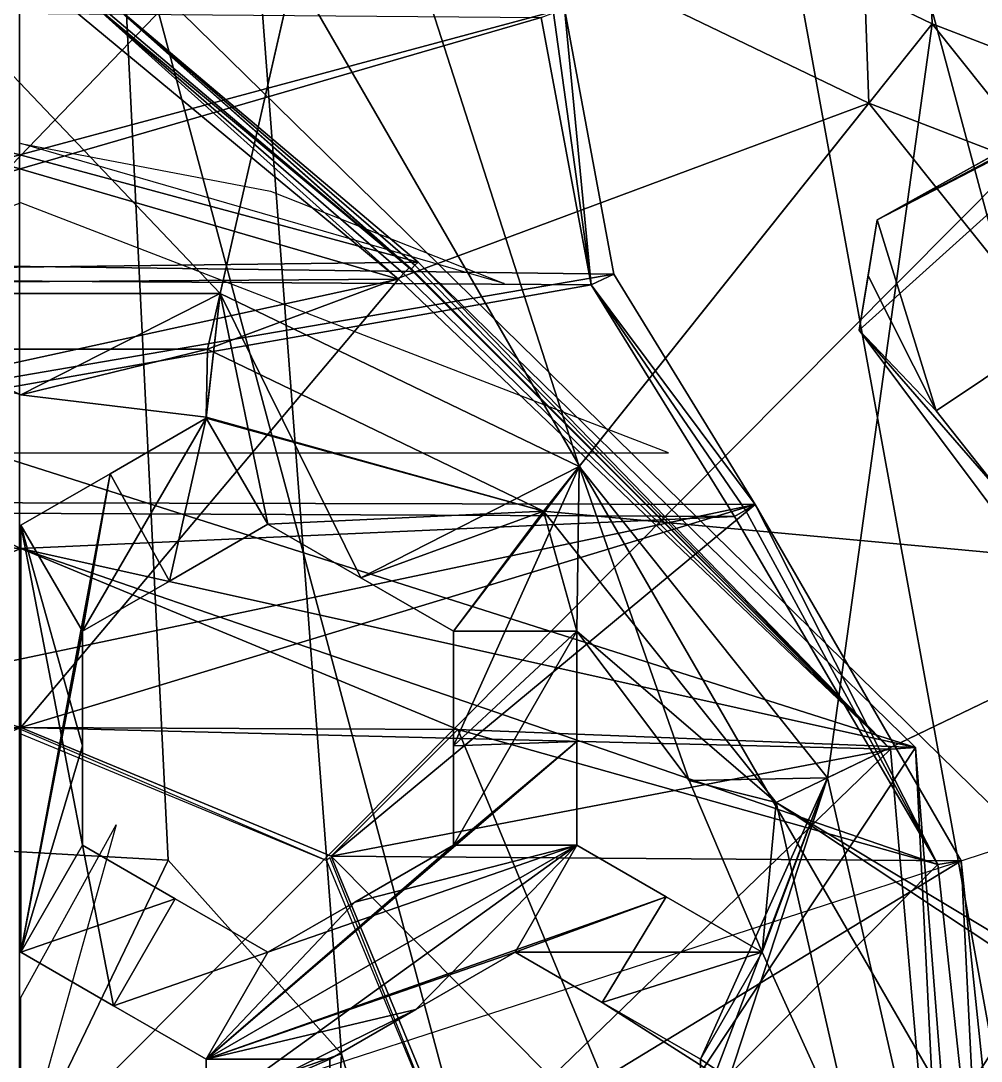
# Model space of a CAD drawing. Header units: millimetres. Extents: x -228 to 228, y -204 to 237.
# Drawn here: x 0 to 3.885, y 0.425 to 4.636 of the extents above; entities that cross this region are included whole.
import ezdxf

# ---------------------------------------------------------------- set-up
doc = ezdxf.new("R2010")
doc.units = ezdxf.units.MM
doc.header["$LTSCALE"] = 127.314815
for name, color, linetype in [('2216', 7, 'CONTINUOUS'), ('2391', 7, 'CONTINUOUS'), ('2532', 7, 'CONTINUOUS'), ('2755', 7, 'CONTINUOUS'), ('3373', 7, 'CONTINUOUS'), ('4422', 7, 'CONTINUOUS'), ('4482', 7, 'CONTINUOUS'), ('4483', 7, 'CONTINUOUS'), ('4587', 7, 'CONTINUOUS'), ('4588', 7, 'CONTINUOUS'), ('4590', 7, 'CONTINUOUS'), ('4591', 7, 'CONTINUOUS'), ('4598', 7, 'CONTINUOUS'), ('4599', 7, 'CONTINUOUS'), ('5007', 7, 'CONTINUOUS'), ('5079', 7, 'CONTINUOUS'), ('5087', 7, 'CONTINUOUS'), ('5088', 7, 'CONTINUOUS'), ('5089', 7, 'CONTINUOUS'), ('5090', 7, 'CONTINUOUS'), ('5118', 7, 'CONTINUOUS'), ('5119', 7, 'CONTINUOUS'), ('5148', 7, 'CONTINUOUS'), ('5158', 7, 'CONTINUOUS'), ('5159', 7, 'CONTINUOUS'), ('5261', 7, 'CONTINUOUS'), ('6136', 7, 'CONTINUOUS'), ('6138', 7, 'CONTINUOUS'), ('6359', 7, 'CONTINUOUS'), ('6361', 7, 'CONTINUOUS'), ('6366', 7, 'CONTINUOUS'), ('6367', 7, 'CONTINUOUS'), ('6368', 7, 'CONTINUOUS'), ('6371', 7, 'CONTINUOUS'), ('6373', 7, 'CONTINUOUS'), ('6375', 7, 'CONTINUOUS'), ('6377', 7, 'CONTINUOUS'), ('6380', 7, 'CONTINUOUS'), ('6381', 7, 'CONTINUOUS'), ('6405', 7, 'CONTINUOUS'), ('6408', 7, 'CONTINUOUS'), ('6409', 7, 'CONTINUOUS'), ('6417', 7, 'CONTINUOUS'), ('6418', 7, 'CONTINUOUS'), ('6419', 7, 'CONTINUOUS'), ('6420', 7, 'CONTINUOUS'), ('6423', 7, 'CONTINUOUS'), ('6424', 7, 'CONTINUOUS'), ('6425', 7, 'CONTINUOUS'), ('6426', 7, 'CONTINUOUS'), ('6427', 7, 'CONTINUOUS'), ('6428', 7, 'CONTINUOUS'), ('6429', 7, 'CONTINUOUS'), ('6430', 7, 'CONTINUOUS'), ('6431', 7, 'CONTINUOUS'), ('6441', 7, 'CONTINUOUS')]:
    doc.layers.add(name, color=color, linetype=linetype)

msp = doc.modelspace()

# ---------------------------------------------------------------- linework, layer by layer
at = {"layer": '2216', "color": 5, "linetype": 'Continuous'}
msp.add_3dface([(44.9748, 14.6132, 1088.2557), (0, 0, 1089.0014), (47.2893, 0, 1088.2557), (44.9748, 14.6132, 1088.2557)], dxfattribs=at)
at = {"layer": '2391', "color": 6, "linetype": 'Continuous'}
msp.add_3dface([(0, 0.6829, 1055.964), (0.3863, 1.3818, 1056.4762), (0, 0, 1055.49), (0, 0.6829, 1055.964)], dxfattribs=at)
at = {"layer": '2532', "color": 6, "linetype": 'Continuous'}
msp.add_3dface([(0, 3.8988, 1064.99), (-2.6206, 2.8867, 1064.99), (2.6206, 2.8867, 1064.99), (0, 3.8988, 1064.99)], dxfattribs=at)
at = {"layer": '2755', "color": 6, "linetype": 'Continuous'}
for points in [[(0, 1.75, 1062.99), (1.2374, 1.2374, 1062.99), (0, 1.7675, 1064.99), (0, 1.75, 1062.99)], [(1.2374, 1.2374, 1062.99), (1.7499, 0, 1062.99), (1.2498, 1.2498, 1064.99), (1.2374, 1.2374, 1062.99)]]:
    msp.add_3dface(points, dxfattribs=at)
at = {"layer": '3373', "color": 6, "linetype": 'Continuous'}
msp.add_3dface([(1.0098, 3.9459, 1058.2003), (1.9553, 3.573, 1058.2003), (0, 4.1388, 1055.69), (1.0098, 3.9459, 1058.2003)], dxfattribs=at)
at = {"layer": '4422', "color": 6, "linetype": 'Continuous'}
for points in [[(1.5276, 3.5908, 1076.19), (0.2088, 4.6829, 1076.19), (-2.1023, 4.6483, 1076.19), (1.5276, 3.5908, 1076.19)], [(-2.3046, 3.5652, 1076.19), (1.5276, 3.5908, 1076.19), (-2.1023, 4.6483, 1076.19), (-2.3046, 3.5652, 1076.19)], [(0, 1.775, 1076.19), (1.5276, 3.5908, 1076.19), (-2.8845, 2.6281, 1076.19), (0, 1.775, 1076.19)], [(-2.8845, 2.6281, 1076.19), (1.5276, 3.5908, 1076.19), (-2.3046, 3.5652, 1076.19), (-2.8845, 2.6281, 1076.19)], [(1.5276, 3.5908, 1076.19), (0, 1.775, 1076.19), (3.5185, 1.6874, 1076.19), (1.5276, 3.5908, 1076.19)], [(-1.2552, 1.255, 1076.19), (0, 1.775, 1076.19), (-2.8845, 2.6281, 1076.19), (-1.2552, 1.255, 1076.19)], [(0, 1.775, 1076.19), (1.2552, 1.255, 1076.19), (3.5185, 1.6874, 1076.19), (0, 1.775, 1076.19)], [(1.2552, 1.255, 1076.19), (1.775, 0, 1076.19), (3.5185, 1.6874, 1076.19), (1.2552, 1.255, 1076.19)], [(3.5185, 1.6874, 1076.19), (1.775, 0, 1076.19), (3.7565, -1.0562, 1076.19), (3.5185, 1.6874, 1076.19)]]:
    msp.add_3dface(points, dxfattribs=at)
at = {"layer": '4482', "color": 6, "linetype": 'Continuous'}
for points in [[(3.5185, 1.6874, 1076.19), (1.5714, 3.6366, 1072.79), (1.5485, 3.6128, 1074.5637), (3.5185, 1.6874, 1076.19)], [(1.5714, 3.6366, 1072.79), (3.5185, 1.6874, 1076.19), (1.5762, 3.6345, 1072.79), (1.5714, 3.6366, 1072.79)], [(1.5762, 3.6345, 1072.79), (3.5185, 1.6874, 1076.19), (1.581, 3.6324, 1072.79), (1.5762, 3.6345, 1072.79)], [(1.581, 3.6324, 1072.79), (3.5185, 1.6874, 1076.19), (1.5945, 3.6464, 1071.7469), (1.581, 3.6324, 1072.79)], [(3.5185, 1.6874, 1076.19), (1.607, 3.6592, 1070.79), (1.5945, 3.6464, 1071.7469), (3.5185, 1.6874, 1076.19)], [(3.5185, 1.6874, 1076.19), (3.6193, 1.6947, 1070.79), (1.607, 3.6592, 1070.79), (3.5185, 1.6874, 1076.19)], [(1.5276, 3.5908, 1076.19), (3.5185, 1.6874, 1076.19), (1.5485, 3.6128, 1074.5637), (1.5276, 3.5908, 1076.19)], [(3.5185, 1.6874, 1076.19), (3.7565, -1.0562, 1076.19), (3.6193, 1.6947, 1070.79), (3.5185, 1.6874, 1076.19)], [(3.7565, -1.0562, 1076.19), (3.8399, -1.1079, 1070.79), (3.6193, 1.6947, 1070.79), (3.7565, -1.0562, 1076.19)]]:
    msp.add_3dface(points, dxfattribs=at)
at = {"layer": '4483', "color": 6, "linetype": 'Continuous'}
msp.add_3dface([(0.2642, 4.7281, 1072.79), (1.5714, 3.6366, 1072.79), (0.2664, 4.7431, 1072.79), (0.2642, 4.7281, 1072.79)], dxfattribs=at)
at = {"layer": '4587', "color": 6, "linetype": 'Continuous'}
for points in [[(1.607, 3.6592, 1070.79), (-2.1965, 4.6846, 1070.79), (0.3014, 4.7658, 1070.79), (1.607, 3.6592, 1070.79)], [(-2.396, 3.609, 1070.79), (-2.1965, 4.6846, 1070.79), (1.607, 3.6592, 1070.79), (-2.396, 3.609, 1070.79)], [(3.6193, 1.6947, 1070.79), (-2.396, 3.609, 1070.79), (1.607, 3.6592, 1070.79), (3.6193, 1.6947, 1070.79)], [(-2.396, 3.609, 1070.79), (0, 2.5, 1070.79), (-2.9683, 2.6761, 1070.79), (-2.396, 3.609, 1070.79)], [(0, 2.5, 1070.79), (-2.396, 3.609, 1070.79), (3.6193, 1.6947, 1070.79), (0, 2.5, 1070.79)], [(0, 2.5, 1070.79), (-1.7677, 1.7677, 1070.79), (-2.9683, 2.6761, 1070.79), (0, 2.5, 1070.79)], [(1.7677, 1.7677, 1070.79), (0, 2.5, 1070.79), (3.6193, 1.6947, 1070.79), (1.7677, 1.7677, 1070.79)], [(2.5, 0, 1070.79), (1.7677, 1.7677, 1070.79), (3.6193, 1.6947, 1070.79), (2.5, 0, 1070.79)], [(3.8399, -1.1079, 1070.79), (2.5, 0, 1070.79), (3.6193, 1.6947, 1070.79), (3.8399, -1.1079, 1070.79)]]:
    msp.add_3dface(points, dxfattribs=at)
at = {"layer": '4588', "color": 6, "linetype": 'Continuous'}
for points in [[(0, 1.775, 1076.19), (-1.2552, 1.255, 1076.19), (0, 1.775, 1070.59), (0, 1.775, 1076.19)], [(0, 1.775, 1070.59), (-1.2552, 1.255, 1076.19), (-1.2551, 1.2551, 1070.59), (0, 1.775, 1070.59)], [(1.2552, 1.255, 1076.19), (0, 1.775, 1076.19), (1.2551, 1.2551, 1070.59), (1.2552, 1.255, 1076.19)], [(1.2551, 1.2551, 1070.59), (0, 1.775, 1076.19), (0, 1.775, 1070.59), (1.2551, 1.2551, 1070.59)], [(1.775, 0, 1070.59), (1.2552, 1.255, 1076.19), (1.2551, 1.2551, 1070.59), (1.775, 0, 1070.59)], [(1.775, 0, 1076.19), (1.2552, 1.255, 1076.19), (1.775, 0, 1070.59), (1.775, 0, 1076.19)]]:
    msp.add_3dface(points, dxfattribs=at)
at = {"layer": '4590', "color": 6, "linetype": 'Continuous'}
for points in [[(0, 2.4999, 1070.59), (0, 1.775, 1070.59), (-1.7679, 1.7676, 1070.59), (0, 2.4999, 1070.59)], [(1.7679, 1.7676, 1070.59), (0, 1.775, 1070.59), (0, 2.4999, 1070.59), (1.7679, 1.7676, 1070.59)], [(0, 1.775, 1070.59), (-1.2551, 1.2551, 1070.59), (-1.7679, 1.7676, 1070.59), (0, 1.775, 1070.59)], [(1.2551, 1.2551, 1070.59), (0, 1.775, 1070.59), (1.7679, 1.7676, 1070.59), (1.2551, 1.2551, 1070.59)], [(2.5, 0, 1070.59), (1.2551, 1.2551, 1070.59), (1.7679, 1.7676, 1070.59), (2.5, 0, 1070.59)], [(1.775, 0, 1070.59), (1.2551, 1.2551, 1070.59), (2.5, 0, 1070.59), (1.775, 0, 1070.59)]]:
    msp.add_3dface(points, dxfattribs=at)
at = {"layer": '4591', "color": 6, "linetype": 'Continuous'}
for points in [[(-1.7677, 1.7677, 1070.79), (0, 2.5, 1070.79), (-1.7679, 1.7676, 1070.59), (-1.7677, 1.7677, 1070.79)], [(0, 2.5, 1070.79), (0, 2.4999, 1070.59), (-1.7679, 1.7676, 1070.59), (0, 2.5, 1070.79)], [(0, 2.5, 1070.79), (1.7677, 1.7677, 1070.79), (0, 2.4999, 1070.59), (0, 2.5, 1070.79)], [(1.7677, 1.7677, 1070.79), (1.7679, 1.7676, 1070.59), (0, 2.4999, 1070.59), (1.7677, 1.7677, 1070.79)], [(1.7677, 1.7677, 1070.79), (2.5, 0, 1070.79), (1.7679, 1.7676, 1070.59), (1.7677, 1.7677, 1070.79)], [(2.5, 0, 1070.79), (2.5, 0, 1070.59), (1.7679, 1.7676, 1070.59), (2.5, 0, 1070.79)]]:
    msp.add_3dface(points, dxfattribs=at)
at = {"layer": '4598', "color": 6, "linetype": 'Continuous'}
for points in [[(0.2642, 4.7281, 1072.79), (0.2088, 4.6829, 1076.19), (1.5276, 3.5908, 1076.19), (0.2642, 4.7281, 1072.79)], [(1.5714, 3.6366, 1072.79), (0.2642, 4.7281, 1072.79), (1.5485, 3.6128, 1074.5637), (1.5714, 3.6366, 1072.79)], [(0.2642, 4.7281, 1072.79), (1.5276, 3.5908, 1076.19), (1.5485, 3.6128, 1074.5637), (0.2642, 4.7281, 1072.79)]]:
    msp.add_3dface(points, dxfattribs=at)
at = {"layer": '4599', "color": 6, "linetype": 'Continuous'}
for points in [[(0.2664, 4.7431, 1072.79), (1.5714, 3.6366, 1072.79), (0.3014, 4.7658, 1070.79), (0.2664, 4.7431, 1072.79)], [(0.3014, 4.7658, 1070.79), (1.5714, 3.6366, 1072.79), (1.5762, 3.6345, 1072.79), (0.3014, 4.7658, 1070.79)], [(1.607, 3.6592, 1070.79), (0.3014, 4.7658, 1070.79), (1.5945, 3.6464, 1071.7469), (1.607, 3.6592, 1070.79)], [(0.3014, 4.7658, 1070.79), (1.5762, 3.6345, 1072.79), (1.581, 3.6324, 1072.79), (0.3014, 4.7658, 1070.79)], [(0.3014, 4.7658, 1070.79), (1.581, 3.6324, 1072.79), (1.5945, 3.6464, 1071.7469), (0.3014, 4.7658, 1070.79)]]:
    msp.add_3dface(points, dxfattribs=at)
at = {"layer": '5007', "color": 6, "linetype": 'Continuous'}
for points in [[(3.3916, 3.3836, 1057.4932), (4.2021, 2.3009, 1057.4932), (4.5704, 4.4459, 1058.4747), (3.3916, 3.3836, 1057.4932)], [(3.4651, 3.8309, 1057.7286), (3.3916, 3.3836, 1057.4932), (4.5704, 4.4459, 1058.4747), (3.4651, 3.8309, 1057.7286)], [(3.4281, 3.6031, 1057.6081), (3.3916, 3.3836, 1057.4932), (3.4651, 3.8309, 1057.7286), (3.4281, 3.6031, 1057.6081)]]:
    msp.add_3dface(points, dxfattribs=at)
at = {"layer": '5079', "color": 6, "linetype": 'Continuous'}
for points in [[(3.7036, 3.0572, 1056.8308), (3.4651, 3.8309, 1057.7286), (9.6272, 7.0238, 1050.0345), (3.7036, 3.0572, 1056.8308)], [(3.9777, 2.7107, 1056.1964), (3.7036, 3.0572, 1056.8308), (9.6272, 7.0238, 1050.0345), (3.9777, 2.7107, 1056.1964)], [(3.4281, 3.6031, 1057.6081), (3.4651, 3.8309, 1057.7286), (3.7036, 3.0572, 1056.8308), (3.4281, 3.6031, 1057.6081)], [(3.3916, 3.3836, 1057.4932), (3.4281, 3.6031, 1057.6081), (3.7036, 3.0572, 1056.8308), (3.3916, 3.3836, 1057.4932)]]:
    msp.add_3dface(points, dxfattribs=at)
at = {"layer": '5087', "color": 6, "linetype": 'Continuous'}
for points in [[(-0.2234, 4.6688, 1065.21), (2.1057, 4.6496, 1065.21), (-1.5302, 3.5935, 1065.21), (-0.2234, 4.6688, 1065.21)], [(-1.5302, 3.5935, 1065.21), (2.1057, 4.6496, 1065.21), (2.308, 3.5667, 1065.21), (-1.5302, 3.5935, 1065.21)], [(-2.8645, 2.655, 1065.21), (-1.5302, 3.5935, 1065.21), (2.308, 3.5667, 1065.21), (-2.8645, 2.655, 1065.21)], [(2.8876, 2.6299, 1065.21), (-2.8645, 2.655, 1065.21), (2.308, 3.5667, 1065.21), (2.8876, 2.6299, 1065.21)], [(0, 2.5, 1065.21), (-1.7677, 1.7677, 1065.21), (-2.8645, 2.655, 1065.21), (0, 2.5, 1065.21)], [(0, 2.5, 1065.21), (-2.8645, 2.655, 1065.21), (2.8876, 2.6299, 1065.21), (0, 2.5, 1065.21)], [(3.7098, 1.2214, 1065.21), (0, 2.5, 1065.21), (2.8876, 2.6299, 1065.21), (3.7098, 1.2214, 1065.21)], [(1.7677, 1.7677, 1065.21), (0, 2.5, 1065.21), (3.7098, 1.2214, 1065.21), (1.7677, 1.7677, 1065.21)], [(2.5, 0, 1065.21), (1.7677, 1.7677, 1065.21), (3.7098, 1.2214, 1065.21), (2.5, 0, 1065.21)], [(3.8852, -0.3997, 1065.21), (2.5, 0, 1065.21), (3.7098, 1.2214, 1065.21), (3.8852, -0.3997, 1065.21)]]:
    msp.add_3dface(points, dxfattribs=at)
at = {"layer": '5088', "color": 6, "linetype": 'Continuous'}
for points in [[(-1.6056, 3.6636, 1070.61), (2.2, 4.686, 1070.61), (-0.2987, 4.77, 1070.61), (-1.6056, 3.6636, 1070.61)], [(2.3994, 3.6105, 1070.61), (2.2, 4.686, 1070.61), (-1.6056, 3.6636, 1070.61), (2.3994, 3.6105, 1070.61)], [(-2.9587, 2.6918, 1070.61), (2.3994, 3.6105, 1070.61), (-1.6056, 3.6636, 1070.61), (-2.9587, 2.6918, 1070.61)], [(2.9714, 2.6779, 1070.61), (2.3994, 3.6105, 1070.61), (-2.9587, 2.6918, 1070.61), (2.9714, 2.6779, 1070.61)], [(-3.7983, 1.254, 1070.61), (2.9714, 2.6779, 1070.61), (-2.9587, 2.6918, 1070.61), (-3.7983, 1.254, 1070.61)], [(0, 1.775, 1070.61), (2.9714, 2.6779, 1070.61), (-3.7983, 1.254, 1070.61), (0, 1.775, 1070.61)], [(0, 1.775, 1070.61), (1.2553, 1.2549, 1070.61), (2.9714, 2.6779, 1070.61), (0, 1.775, 1070.61)], [(2.9714, 2.6779, 1070.61), (1.2553, 1.2549, 1070.61), (3.8043, 1.2357, 1070.61), (2.9714, 2.6779, 1070.61)], [(-1.2553, 1.2549, 1070.61), (0, 1.775, 1070.61), (-3.7983, 1.254, 1070.61), (-1.2553, 1.2549, 1070.61)], [(1.2553, 1.2549, 1070.61), (1.7749, 0, 1070.61), (3.8043, 1.2357, 1070.61), (1.2553, 1.2549, 1070.61)], [(3.8043, 1.2357, 1070.61), (1.7749, 0, 1070.61), (3.9778, -0.4204, 1070.61), (3.8043, 1.2357, 1070.61)]]:
    msp.add_3dface(points, dxfattribs=at)
at = {"layer": '5089', "color": 6, "linetype": 'Continuous'}
for points in [[(1.2553, 1.2549, 1070.61), (0, 1.775, 1070.61), (1.255, 1.2552, 1065.21), (1.2553, 1.2549, 1070.61)], [(1.255, 1.2552, 1065.21), (0, 1.775, 1070.61), (0, 1.775, 1065.21), (1.255, 1.2552, 1065.21)], [(1.775, 0, 1065.21), (1.2553, 1.2549, 1070.61), (1.255, 1.2552, 1065.21), (1.775, 0, 1065.21)], [(1.7749, 0, 1070.61), (1.2553, 1.2549, 1070.61), (1.775, 0, 1065.21), (1.7749, 0, 1070.61)]]:
    msp.add_3dface(points, dxfattribs=at)
at = {"layer": '5090', "color": 6, "linetype": 'Continuous'}
for points in [[(0, 1.775, 1070.61), (-1.2553, 1.2549, 1070.61), (0, 1.775, 1065.21), (0, 1.775, 1070.61)], [(0, 1.775, 1065.21), (-1.2553, 1.2549, 1070.61), (0, 1.775, 1065.01), (0, 1.775, 1065.21)], [(0, 1.775, 1065.01), (-1.2553, 1.2549, 1070.61), (-1.2551, 1.2551, 1065.01), (0, 1.775, 1065.01)], [(1.255, 1.2552, 1065.21), (0, 1.775, 1065.21), (1.2551, 1.2551, 1065.01), (1.255, 1.2552, 1065.21)], [(1.2551, 1.2551, 1065.01), (0, 1.775, 1065.21), (0, 1.775, 1065.01), (1.2551, 1.2551, 1065.01)], [(1.775, 0, 1065.01), (1.775, 0, 1065.21), (1.255, 1.2552, 1065.21), (1.775, 0, 1065.01)], [(1.775, 0, 1065.01), (1.255, 1.2552, 1065.21), (1.2551, 1.2551, 1065.01), (1.775, 0, 1065.01)]]:
    msp.add_3dface(points, dxfattribs=at)
at = {"layer": '5118', "color": 6, "linetype": 'Continuous'}
for points in [[(0, 2.4999, 1065.01), (0, 1.775, 1065.01), (-1.7679, 1.7676, 1065.01), (0, 2.4999, 1065.01)], [(1.7679, 1.7676, 1065.01), (0, 1.775, 1065.01), (0, 2.4999, 1065.01), (1.7679, 1.7676, 1065.01)], [(0, 1.775, 1065.01), (-1.2551, 1.2551, 1065.01), (-1.7679, 1.7676, 1065.01), (0, 1.775, 1065.01)], [(1.2551, 1.2551, 1065.01), (0, 1.775, 1065.01), (1.7679, 1.7676, 1065.01), (1.2551, 1.2551, 1065.01)], [(2.5, 0, 1065.01), (1.2551, 1.2551, 1065.01), (1.7679, 1.7676, 1065.01), (2.5, 0, 1065.01)], [(1.775, 0, 1065.01), (1.2551, 1.2551, 1065.01), (2.5, 0, 1065.01), (1.775, 0, 1065.01)]]:
    msp.add_3dface(points, dxfattribs=at)
at = {"layer": '5119', "color": 6, "linetype": 'Continuous'}
for points in [[(-1.7677, 1.7677, 1065.21), (0, 2.5, 1065.21), (-1.7679, 1.7676, 1065.01), (-1.7677, 1.7677, 1065.21)], [(0, 2.5, 1065.21), (0, 2.4999, 1065.01), (-1.7679, 1.7676, 1065.01), (0, 2.5, 1065.21)], [(0, 2.5, 1065.21), (1.7677, 1.7677, 1065.21), (0, 2.4999, 1065.01), (0, 2.5, 1065.21)], [(1.7677, 1.7677, 1065.21), (1.7679, 1.7676, 1065.01), (0, 2.4999, 1065.01), (1.7677, 1.7677, 1065.21)], [(1.7677, 1.7677, 1065.21), (2.5, 0, 1065.21), (1.7679, 1.7676, 1065.01), (1.7677, 1.7677, 1065.21)], [(2.5, 0, 1065.21), (2.5, 0, 1065.01), (1.7679, 1.7676, 1065.01), (2.5, 0, 1065.21)]]:
    msp.add_3dface(points, dxfattribs=at)
at = {"layer": '5148', "color": 6, "linetype": 'Continuous'}
for points in [[(3.7098, 1.2214, 1065.21), (2.8876, 2.6299, 1065.21), (2.9314, 2.655, 1068.0324), (3.7098, 1.2214, 1065.21)], [(2.9714, 2.6779, 1070.61), (3.7098, 1.2214, 1065.21), (2.9314, 2.655, 1068.0324), (2.9714, 2.6779, 1070.61)], [(3.7098, 1.2214, 1065.21), (2.9714, 2.6779, 1070.61), (3.8043, 1.2357, 1070.61), (3.7098, 1.2214, 1065.21)], [(3.8852, -0.3997, 1065.21), (3.7098, 1.2214, 1065.21), (3.8043, 1.2357, 1070.61), (3.8852, -0.3997, 1065.21)], [(3.8852, -0.3997, 1065.21), (3.8043, 1.2357, 1070.61), (3.9778, -0.4204, 1070.61), (3.8852, -0.3997, 1065.21)]]:
    msp.add_3dface(points, dxfattribs=at)
at = {"layer": '5158', "color": 6, "linetype": 'Continuous'}
for points in [[(3.4651, 3.8309, 1057.7286), (6.0687, 5.21, 1055.9853), (9.5888, 7.0323, 1051.5106), (3.4651, 3.8309, 1057.7286)], [(9.6272, 7.0238, 1050.0345), (3.4651, 3.8309, 1057.7286), (9.5888, 7.0323, 1051.5106), (9.6272, 7.0238, 1050.0345)], [(5.8396, 5.1518, 1059.3184), (6.0687, 5.21, 1055.9853), (3.4651, 3.8309, 1057.7286), (5.8396, 5.1518, 1059.3184)], [(5.8396, 5.1518, 1059.3184), (3.4651, 3.8309, 1057.7286), (4.5704, 4.4459, 1058.4747), (5.8396, 5.1518, 1059.3184)]]:
    msp.add_3dface(points, dxfattribs=at)
at = {"layer": '5159', "color": 6, "linetype": 'Continuous'}
for points in [[(4.2021, 2.3009, 1057.4932), (3.3916, 3.3836, 1057.4932), (3.9777, 2.7107, 1056.1964), (4.2021, 2.3009, 1057.4932)], [(3.3916, 3.3836, 1057.4932), (3.7036, 3.0572, 1056.8308), (3.9777, 2.7107, 1056.1964), (3.3916, 3.3836, 1057.4932)]]:
    msp.add_3dface(points, dxfattribs=at)
at = {"layer": '5261', "color": 6, "linetype": 'Continuous'}
for points in [[(2.155, 4.6687, 1068.0324), (2.2, 4.686, 1070.61), (2.308, 3.5667, 1065.21), (2.155, 4.6687, 1068.0324)], [(2.308, 3.5667, 1065.21), (2.2, 4.686, 1070.61), (2.3994, 3.6105, 1070.61), (2.308, 3.5667, 1065.21)], [(2.1057, 4.6496, 1065.21), (2.155, 4.6687, 1068.0324), (2.308, 3.5667, 1065.21), (2.1057, 4.6496, 1065.21)], [(2.308, 3.5667, 1065.21), (2.3994, 3.6105, 1070.61), (2.9714, 2.6779, 1070.61), (2.308, 3.5667, 1065.21)], [(2.8876, 2.6299, 1065.21), (2.308, 3.5667, 1065.21), (2.9314, 2.655, 1068.0324), (2.8876, 2.6299, 1065.21)], [(2.308, 3.5667, 1065.21), (2.9714, 2.6779, 1070.61), (2.9314, 2.655, 1068.0324), (2.308, 3.5667, 1065.21)]]:
    msp.add_3dface(points, dxfattribs=at)
at = {"layer": '6136', "color": 6, "linetype": 'Continuous'}
for points in [[(-0.005, 5.4653, 1040.9452), (-0.0057, 0, 1042.39), (4.8923, 4.9312, 1039.9364), (-0.005, 5.4653, 1040.9452)], [(4.8923, 4.9312, 1039.9364), (-0.0057, 0, 1042.39), (5.4657, 0, 1040.945), (4.8923, 4.9312, 1039.9364)]]:
    msp.add_3dface(points, dxfattribs=at)
at = {"layer": '6138', "color": 6, "linetype": 'Continuous'}
for points in [[(-0.0057, 0, 1042.29), (-0.005, 5.3129, 1040.9161), (5.4163, 0, 1040.8581), (-0.0057, 0, 1042.29)], [(5.4163, 0, 1040.8581), (-0.005, 5.3129, 1040.9161), (4.8612, 4.833, 1039.8817), (5.4163, 0, 1040.8581)]]:
    msp.add_3dface(points, dxfattribs=at)
at = {"layer": '6359', "color": 6, "linetype": 'Continuous'}
for points in [[(-0.4547, 1.2976, 1017.89), (-0.5889, 25.2931, 1017.89), (0.5961, 1.2391, 1017.89), (-0.4547, 1.2976, 1017.89)], [(8.3661, -23.8767, 1017.89), (-0.5889, 25.2931, 1017.89), (15.3266, -20.1292, 1017.89), (8.3661, -23.8767, 1017.89)], [(-0.5889, 25.2931, 1017.89), (8.3661, -23.8767, 1017.89), (1.2976, 0.4547, 1017.89), (-0.5889, 25.2931, 1017.89)], [(-0.5889, 25.2931, 1017.89), (3.3755, 25.0738, 1017.89), (15.3266, -20.1292, 1017.89), (-0.5889, 25.2931, 1017.89)], [(0.5961, 1.2391, 1017.89), (-0.5889, 25.2931, 1017.89), (1.2976, 0.4547, 1017.89), (0.5961, 1.2391, 1017.89)], [(3.3755, 25.0738, 1017.89), (7.2579, 24.2366, 1017.89), (18.2871, -17.4834, 1017.89), (3.3755, 25.0738, 1017.89)], [(3.3755, 25.0738, 1017.89), (18.2871, -17.4834, 1017.89), (15.3266, -20.1292, 1017.89), (3.3755, 25.0738, 1017.89)], [(-15.3266, 20.1292, 1017.89), (-8.3661, 23.8767, 1017.89), (0.5889, -25.2931, 1017.89), (-15.3266, 20.1292, 1017.89)], [(-8.3661, 23.8767, 1017.89), (-1.2976, -0.4547, 1017.89), (0.5889, -25.2931, 1017.89), (-8.3661, 23.8767, 1017.89)], [(-3.3755, -25.0738, 1017.89), (-15.3266, 20.1292, 1017.89), (0.5889, -25.2931, 1017.89), (-3.3755, -25.0738, 1017.89)], [(1.2976, 0.4547, 1017.89), (8.3661, -23.8767, 1017.89), (1.2391, -0.596, 1017.89), (1.2976, 0.4547, 1017.89)]]:
    msp.add_3dface(points, dxfattribs=at)
at = {"layer": '6361', "color": 6, "linetype": 'Continuous'}
for points in [[(9.8193, 6.1759, 1022.29), (18.2871, -17.4834, 1022.29), (3.3755, 25.0738, 1022.29), (9.8193, 6.1759, 1022.29)], [(18.2871, -17.4834, 1022.29), (20.7979, -14.4061, 1022.29), (3.3755, 25.0738, 1022.29), (18.2871, -17.4834, 1022.29)], [(20.7979, -14.4061, 1022.29), (7.2579, 24.2366, 1022.29), (3.3755, 25.0738, 1022.29), (20.7979, -14.4061, 1022.29)]]:
    msp.add_3dface(points, dxfattribs=at)
at = {"layer": '6366', "color": 6, "linetype": 'Continuous'}
msp.add_3dface([(6.2787, 3.625, 1034.09), (3.8858, 8.0902, 1034.09), (3.6249, 6.2787, 1034.09), (6.2787, 3.625, 1034.09)], dxfattribs=at)
at = {"layer": '6367', "color": 6, "linetype": 'Continuous'}
for points in [[(0, 0, 1022.7162), (-0.4547, 1.2976, 1021.89), (0.5961, 1.2391, 1021.89), (0, 0, 1022.7162)], [(1.2976, 0.4547, 1021.89), (0, 0, 1022.7162), (0.5961, 1.2391, 1021.89), (1.2976, 0.4547, 1021.89)], [(1.2391, -0.596, 1021.89), (0, 0, 1022.7162), (1.2976, 0.4547, 1021.89), (1.2391, -0.596, 1021.89)]]:
    msp.add_3dface(points, dxfattribs=at)
at = {"layer": '6368', "color": 6, "linetype": 'Continuous'}
for points in [[(-0.4547, 1.2976, 1021.89), (-0.4547, 1.2976, 1017.89), (0.5961, 1.2391, 1017.89), (-0.4547, 1.2976, 1021.89)], [(-0.4547, 1.2976, 1021.89), (0.5961, 1.2391, 1017.89), (0.5961, 1.2391, 1021.89), (-0.4547, 1.2976, 1021.89)], [(0.5961, 1.2391, 1017.89), (1.2976, 0.4547, 1017.89), (0.5961, 1.2391, 1021.89), (0.5961, 1.2391, 1017.89)], [(1.2976, 0.4547, 1017.89), (1.2976, 0.4547, 1021.89), (0.5961, 1.2391, 1021.89), (1.2976, 0.4547, 1017.89)], [(1.2976, 0.4547, 1017.89), (1.2391, -0.596, 1017.89), (1.2976, 0.4547, 1021.89), (1.2976, 0.4547, 1017.89)], [(1.2391, -0.596, 1017.89), (1.2391, -0.596, 1021.89), (1.2976, 0.4547, 1021.89), (1.2391, -0.596, 1017.89)]]:
    msp.add_3dface(points, dxfattribs=at)
at = {"layer": '6371', "color": 6, "linetype": 'Continuous'}
for points in [[(5.8456, 3.375, 1034.09), (3.375, 5.8457, 1034.944), (3.3749, 5.8457, 1034.09), (5.8456, 3.375, 1034.09)], [(5.8457, 3.375, 1034.944), (3.375, 5.8457, 1034.944), (5.8456, 3.375, 1034.09), (5.8457, 3.375, 1034.944)]]:
    msp.add_3dface(points, dxfattribs=at)
at = {"layer": '6373', "color": 6, "linetype": 'Continuous'}
for points in [[(1.3159, 5.7655, 1037.7027), (3.6872, 4.6236, 1037.7027), (3.625, 6.2787, 1035.0103), (1.3159, 5.7655, 1037.7027)], [(3.625, 6.2787, 1035.0103), (3.6872, 4.6236, 1037.7027), (6.2787, 3.625, 1035.0103), (3.625, 6.2787, 1035.0103)], [(-0.8061, 3.5316, 1039.6572), (0.8061, 3.5316, 1039.6572), (-1.3159, 5.7655, 1037.7027), (-0.8061, 3.5316, 1039.6572)], [(-1.3159, 5.7655, 1037.7027), (0.8061, 3.5316, 1039.6572), (1.3159, 5.7655, 1037.7027), (-1.3159, 5.7655, 1037.7027)], [(0.8061, 3.5316, 1039.6572), (2.2586, 2.8321, 1039.6572), (1.3159, 5.7655, 1037.7027), (0.8061, 3.5316, 1039.6572)], [(1.3159, 5.7655, 1037.7027), (2.2586, 2.8321, 1039.6572), (3.6872, 4.6236, 1037.7027), (1.3159, 5.7655, 1037.7027)], [(2.2586, 2.8321, 1039.6572), (3.2637, 1.5717, 1039.6572), (3.6872, 4.6236, 1037.7027), (2.2586, 2.8321, 1039.6572)], [(3.6872, 4.6236, 1037.7027), (3.2637, 1.5717, 1039.6572), (5.3281, 2.5659, 1037.7027), (3.6872, 4.6236, 1037.7027)], [(3.6872, 4.6236, 1037.7027), (5.3281, 2.5659, 1037.7027), (6.2787, 3.625, 1035.0103), (3.6872, 4.6236, 1037.7027)], [(0.8061, 3.5316, 1039.6572), (-0.8061, 3.5316, 1039.6572), (0, 3.1225, 1039.9091), (0.8061, 3.5316, 1039.6572)], [(0.75, 3.0311, 1039.9091), (0.8061, 3.5316, 1039.6572), (0, 3.1225, 1039.9091), (0.75, 3.0311, 1039.9091)], [(0.75, 3.027, 1039.9109), (0.8061, 3.5316, 1039.6572), (0.75, 3.0311, 1039.9091), (0.75, 3.027, 1039.9109)], [(0.8061, 3.5316, 1039.6572), (0.75, 3.027, 1039.9109), (1, 2.5981, 1040.0542), (0.8061, 3.5316, 1039.6572)], [(2.2586, 2.8321, 1039.6572), (0.8061, 3.5316, 1039.6572), (1.375, 2.3816, 1040.0676), (2.2586, 2.8321, 1039.6572)], [(0.8061, 3.5316, 1039.6572), (1, 2.5981, 1040.0542), (1.375, 2.3816, 1040.0676), (0.8061, 3.5316, 1039.6572)], [(0.75, 3.027, 1039.9109), (0.3609, 2.8023, 1040.0374), (0.6021, 2.3684, 1040.1807), (0.75, 3.027, 1039.9109)], [(1, 2.5981, 1040.0542), (0.75, 3.027, 1039.9109), (0.6021, 2.3684, 1040.1807), (1, 2.5981, 1040.0542)], [(1.75, 2.1651, 1040.0542), (2.2586, 2.8321, 1039.6572), (1.375, 2.3816, 1040.0676), (1.75, 2.1651, 1040.0542)], [(2.25, 2.1651, 1039.9091), (2.2586, 2.8321, 1039.6572), (1.75, 1.7015, 1040.1817), (2.25, 2.1651, 1039.9091)], [(1.75, 1.7015, 1040.1817), (2.2586, 2.8321, 1039.6572), (1.75, 2.1651, 1040.0542), (1.75, 1.7015, 1040.1817)], [(2.7042, 1.5612, 1039.9091), (2.2586, 2.8321, 1039.6572), (2.25, 2.1651, 1039.9091), (2.7042, 1.5612, 1039.9091)], [(3.2637, 1.5717, 1039.6572), (2.2586, 2.8321, 1039.6572), (2.7042, 1.5612, 1039.9091), (3.2637, 1.5717, 1039.6572)], [(0.3609, 2.8023, 1040.0374), (0, 2.594, 1040.1271), (0.25, 2.1651, 1040.2664), (0.3609, 2.8023, 1040.0374)], [(0.6021, 2.3684, 1040.1807), (0.3609, 2.8023, 1040.0374), (0.25, 2.1651, 1040.2664), (0.6021, 2.3684, 1040.1807)], [(0, 2.594, 1040.1271), (0, 0.866, 1040.5398), (0.25, 1.299, 1040.4724), (0, 2.594, 1040.1271)], [(0.25, 2.1651, 1040.2664), (0, 2.594, 1040.1271), (0.25, 1.7017, 1040.3901), (0.25, 2.1651, 1040.2664)], [(0.25, 1.7017, 1040.3901), (0, 2.594, 1040.1271), (0.25, 1.299, 1040.4724), (0.25, 1.7017, 1040.3901)], [(3.2637, 1.5717, 1039.6572), (3.6224, 0, 1039.6572), (5.3281, 2.5659, 1037.7027), (3.2637, 1.5717, 1039.6572)], [(5.3281, 2.5659, 1037.7027), (3.6224, 0, 1039.6572), (5.6031, 0, 1038.0756), (5.3281, 2.5659, 1037.7027)], [(2.25, 1.7186, 1040.0351), (2.25, 2.1651, 1039.9091), (1.75, 1.299, 1040.2664), (2.25, 1.7186, 1040.0351)], [(1.75, 1.299, 1040.2664), (2.25, 2.1651, 1039.9091), (1.75, 1.7015, 1040.1817), (1.75, 1.299, 1040.2664)], [(0.75, 0.433, 1040.5398), (2.25, 1.299, 1040.1256), (2.25, 1.7186, 1040.0351), (0.75, 0.433, 1040.5398)], [(0.75, 0.433, 1040.5398), (2.25, 1.7186, 1040.0351), (1.75, 1.299, 1040.2664), (0.75, 0.433, 1040.5398)], [(3, 0.866, 1039.9091), (3.2637, 1.5717, 1039.6572), (2.7042, 1.5612, 1039.9091), (3, 0.866, 1039.9091)], [(3.6224, 0, 1039.6572), (3.2637, 1.5717, 1039.6572), (2.75, 0, 1040.0676), (3.6224, 0, 1039.6572)], [(2.75, 0, 1040.0676), (3.2637, 1.5717, 1039.6572), (2.75, 0.2169, 1040.0643), (2.75, 0, 1040.0676)], [(2.75, 0.2169, 1040.0643), (3.2637, 1.5717, 1039.6572), (2.75, 0.433, 1040.0542), (2.75, 0.2169, 1040.0643)], [(2.75, 0.433, 1040.0542), (3.2637, 1.5717, 1039.6572), (3, 0.866, 1039.9091), (2.75, 0.433, 1040.0542)], [(0, 0.866, 1040.5398), (0.375, 0.6495, 1040.5524), (0.25, 1.299, 1040.4724), (0, 0.866, 1040.5398)], [(0.25, 1.299, 1040.4724), (0.375, 0.6495, 1040.5524), (0.625, 1.0825, 1040.4851), (0.25, 1.299, 1040.4724)], [(0.75, 0.433, 1040.5398), (0.75, 0.216, 1040.5493), (2.25, 1.299, 1040.1256), (0.75, 0.433, 1040.5398)], [(1.351, 1.0687, 1040.3895), (0.75, 0.433, 1040.5398), (1.75, 1.299, 1040.2664), (1.351, 1.0687, 1040.3895)], [(0.75, 0.216, 1040.5493), (1.5988, 0.6344, 1040.3901), (2.25, 1.299, 1040.1256), (0.75, 0.216, 1040.5493)], [(1.5988, 0.6344, 1040.3901), (2, 0.866, 1040.2664), (2.25, 1.299, 1040.1256), (1.5988, 0.6344, 1040.3901)], [(2.25, 1.299, 1040.1256), (2, 0.866, 1040.2664), (2.6109, 1.0907, 1040.0358), (2.25, 1.299, 1040.1256)], [(0.625, 1.0825, 1040.4851), (0.375, 0.6495, 1040.5524), (1, 0.866, 1040.4724), (0.625, 1.0825, 1040.4851)], [(1, 0.866, 1040.4724), (0.75, 0.433, 1040.5398), (1.351, 1.0687, 1040.3895), (1, 0.866, 1040.4724)], [(2, 0.866, 1040.2664), (2.3521, 0.6627, 1040.1807), (2.6109, 1.0907, 1040.0358), (2, 0.866, 1040.2664)], [(2.6109, 1.0907, 1040.0358), (2.3521, 0.6627, 1040.1807), (3, 0.866, 1039.9091), (2.6109, 1.0907, 1040.0358)], [(0.375, 0.6495, 1040.5524), (0.75, 0.433, 1040.5398), (1, 0.866, 1040.4724), (0.375, 0.6495, 1040.5524)], [(2.3521, 0.6627, 1040.1807), (2.75, 0.433, 1040.0542), (3, 0.866, 1039.9091), (2.3521, 0.6627, 1040.1807)], [(1.25, 0.433, 1040.4724), (1.5988, 0.6344, 1040.3901), (0.75, 0.216, 1040.5493), (1.25, 0.433, 1040.4724)], [(1.25, 0.2175, 1040.4819), (1.25, 0.433, 1040.4724), (0.75, 0.216, 1040.5493), (1.25, 0.2175, 1040.4819)]]:
    msp.add_3dface(points, dxfattribs=at)
at = {"layer": '6375', "color": 6, "linetype": 'Continuous'}
for points in [[(3.375, 5.8457, 1034.944), (3.4314, 4.3028, 1037.4156), (1.2247, 5.3656, 1037.4156), (3.375, 5.8457, 1034.944)], [(3.375, 5.8457, 1034.944), (5.8457, 3.375, 1034.944), (3.4314, 4.3028, 1037.4156), (3.375, 5.8457, 1034.944)], [(1.2247, 5.3656, 1037.4156), (-0.7547, 3.3066, 1039.2135), (-1.2247, 5.3656, 1037.4156), (1.2247, 5.3656, 1037.4156)], [(0.7547, 3.3066, 1039.2135), (-0.7547, 3.3066, 1039.2135), (1.2247, 5.3656, 1037.4156), (0.7547, 3.3066, 1039.2135)], [(3.4314, 4.3028, 1037.4156), (0.7547, 3.3066, 1039.2135), (1.2247, 5.3656, 1037.4156), (3.4314, 4.3028, 1037.4156)], [(2.1146, 2.6517, 1039.2135), (0.7547, 3.3066, 1039.2135), (3.4314, 4.3028, 1037.4156), (2.1146, 2.6517, 1039.2135)], [(4.9585, 2.3879, 1037.4156), (2.1146, 2.6517, 1039.2135), (3.4314, 4.3028, 1037.4156), (4.9585, 2.3879, 1037.4156)], [(5.8457, 3.375, 1034.944), (4.9585, 2.3879, 1037.4156), (3.4314, 4.3028, 1037.4156), (5.8457, 3.375, 1034.944)], [(-0.7547, 3.3066, 1039.2135), (0.7547, 3.3066, 1039.2135), (0, 3.1225, 1039.355), (-0.7547, 3.3066, 1039.2135)], [(0.7547, 3.3066, 1039.2135), (0.75, 3.0311, 1039.355), (0, 3.1225, 1039.355), (0.7547, 3.3066, 1039.2135)], [(0.7547, 3.3066, 1039.2135), (2.1146, 2.6517, 1039.2135), (0.75, 3.0311, 1039.355), (0.7547, 3.3066, 1039.2135)], [(0.6022, 2.3684, 1039.6496), (0.25, 2.1651, 1039.7421), (0.75, 3.027, 1039.357), (0.6022, 2.3684, 1039.6496)], [(0.75, 3.027, 1039.357), (0.25, 2.1651, 1039.7421), (0.361, 2.8024, 1039.4944), (0.75, 3.027, 1039.357)], [(1, 2.5981, 1039.5126), (0.6022, 2.3684, 1039.6496), (0.75, 3.027, 1039.357), (1, 2.5981, 1039.5126)], [(0.75, 3.0311, 1039.355), (2.1146, 2.6517, 1039.2135), (0.75, 3.027, 1039.357), (0.75, 3.0311, 1039.355)], [(2.1146, 2.6517, 1039.2135), (1, 2.5981, 1039.5126), (0.75, 3.027, 1039.357), (2.1146, 2.6517, 1039.2135)], [(0.25, 2.1651, 1039.7421), (0, 0.866, 1040.0362), (0.361, 2.8024, 1039.4944), (0.25, 2.1651, 1039.7421)], [(0.361, 2.8024, 1039.4944), (0, 0.866, 1040.0362), (0, 2.594, 1039.5916), (0.361, 2.8024, 1039.4944)], [(1, 2.5981, 1039.5126), (2.1146, 2.6517, 1039.2135), (1.375, 2.3816, 1039.5272), (1, 2.5981, 1039.5126)], [(1.375, 2.3816, 1039.5272), (2.1146, 2.6517, 1039.2135), (1.75, 2.1651, 1039.5126), (1.375, 2.3816, 1039.5272)], [(1.75, 2.1651, 1039.5126), (2.1146, 2.6517, 1039.2135), (2.25, 2.1651, 1039.355), (1.75, 2.1651, 1039.5126)], [(3.0557, 1.4716, 1039.2135), (2.1146, 2.6517, 1039.2135), (4.9585, 2.3879, 1037.4156), (3.0557, 1.4716, 1039.2135)], [(2.1146, 2.6517, 1039.2135), (3.0557, 1.4716, 1039.2135), (2.25, 2.1651, 1039.355), (2.1146, 2.6517, 1039.2135)], [(5.5035, 0, 1037.4156), (3.0557, 1.4716, 1039.2135), (4.9585, 2.3879, 1037.4156), (5.5035, 0, 1037.4156)], [(0.25, 1.7018, 1039.8754), (0, 0.866, 1040.0362), (0.25, 2.1651, 1039.7421), (0.25, 1.7018, 1039.8754)], [(1.75, 1.7016, 1039.6506), (1.75, 2.1651, 1039.5126), (2.25, 2.1651, 1039.355), (1.75, 1.7016, 1039.6506)], [(2.25, 1.7187, 1039.4918), (1.75, 1.7016, 1039.6506), (2.25, 2.1651, 1039.355), (2.25, 1.7187, 1039.4918)], [(2.25, 2.1651, 1039.355), (3.0557, 1.4716, 1039.2135), (2.7042, 1.5612, 1039.355), (2.25, 2.1651, 1039.355)], [(0.25, 1.299, 1039.9639), (0, 0.866, 1040.0362), (0.25, 1.7018, 1039.8754), (0.25, 1.299, 1039.9639)], [(1.75, 1.299, 1039.7421), (1.75, 1.7016, 1039.6506), (2.25, 1.7187, 1039.4918), (1.75, 1.299, 1039.7421)], [(2.25, 1.299, 1039.59), (1.75, 1.299, 1039.7421), (2.25, 1.7187, 1039.4918), (2.25, 1.299, 1039.59)], [(3.0557, 1.4716, 1039.2135), (3, 0.866, 1039.355), (2.7042, 1.5612, 1039.355), (3.0557, 1.4716, 1039.2135)], [(3.0557, 1.4716, 1039.2135), (3.3916, 0, 1039.2135), (3, 0.866, 1039.355), (3.0557, 1.4716, 1039.2135)], [(5.2739, 0, 1037.6928), (3.3916, 0, 1039.2135), (3.0557, 1.4716, 1039.2135), (5.2739, 0, 1037.6928)], [(5.5035, 0, 1037.4156), (5.2739, 0, 1037.6928), (3.0557, 1.4716, 1039.2135), (5.5035, 0, 1037.4156)], [(0.625, 1.0825, 1039.9775), (0, 0.866, 1040.0362), (0.25, 1.299, 1039.9639), (0.625, 1.0825, 1039.9775)], [(0.75, 0.433, 1040.0362), (1, 0.866, 1039.9639), (2.25, 1.299, 1039.59), (0.75, 0.433, 1040.0362)], [(2.611, 1.0906, 1039.4926), (0.75, 0.433, 1040.0362), (2.25, 1.299, 1039.59), (2.611, 1.0906, 1039.4926)], [(1, 0.866, 1039.9639), (1.351, 1.0686, 1039.8748), (2.25, 1.299, 1039.59), (1, 0.866, 1039.9639)], [(1.351, 1.0686, 1039.8748), (1.75, 1.299, 1039.7421), (2.25, 1.299, 1039.59), (1.351, 1.0686, 1039.8748)], [(0.375, 0.6495, 1040.0497), (0, 0.866, 1040.0362), (0.625, 1.0825, 1039.9775), (0.375, 0.6495, 1040.0497)], [(1, 0.866, 1039.9639), (0.375, 0.6495, 1040.0497), (0.625, 1.0825, 1039.9775), (1, 0.866, 1039.9639)], [(2, 0.866, 1039.7421), (0.75, 0.433, 1040.0362), (2.611, 1.0906, 1039.4926), (2, 0.866, 1039.7421)], [(3, 0.866, 1039.355), (2, 0.866, 1039.7421), (2.611, 1.0906, 1039.4926), (3, 0.866, 1039.355)], [(0.75, 0.433, 1040.0362), (0.375, 0.6495, 1040.0497), (1, 0.866, 1039.9639), (0.75, 0.433, 1040.0362)], [(2, 0.866, 1039.7421), (1.5988, 0.6344, 1039.8754), (0.75, 0.433, 1040.0362), (2, 0.866, 1039.7421)], [(2.3522, 0.6627, 1039.6496), (2, 0.866, 1039.7421), (3, 0.866, 1039.355), (2.3522, 0.6627, 1039.6496)], [(3.3916, 0, 1039.2135), (2.3522, 0.6627, 1039.6496), (3, 0.866, 1039.355), (3.3916, 0, 1039.2135)], [(1.5988, 0.6344, 1039.8754), (1.25, 0.433, 1039.9639), (0.75, 0.433, 1040.0362), (1.5988, 0.6344, 1039.8754)], [(2.3522, 0.6627, 1039.6496), (3.3916, 0, 1039.2135), (2.75, 0.433, 1039.5126), (2.3522, 0.6627, 1039.6496)], [(1.25, 0.433, 1039.9639), (1.25, 0.2175, 1039.9741), (0.75, 0.216, 1040.0464), (1.25, 0.433, 1039.9639)], [(0.75, 0.433, 1040.0362), (1.25, 0.433, 1039.9639), (0.75, 0.216, 1040.0464), (0.75, 0.433, 1040.0362)], [(2.75, 0.433, 1039.5126), (3.3916, 0, 1039.2135), (2.75, 0.2169, 1039.5235), (2.75, 0.433, 1039.5126)]]:
    msp.add_3dface(points, dxfattribs=at)
at = {"layer": '6377', "color": 6, "linetype": 'Continuous'}
for points in [[(6.2787, 3.625, 1034.09), (3.6249, 6.2787, 1034.09), (6.2787, 3.625, 1035.0103), (6.2787, 3.625, 1034.09)], [(3.6249, 6.2787, 1034.09), (3.625, 6.2787, 1035.0103), (6.2787, 3.625, 1035.0103), (3.6249, 6.2787, 1034.09)]]:
    msp.add_3dface(points, dxfattribs=at)
at = {"layer": '6380', "color": 6, "linetype": 'Continuous'}
for points in [[(0.75, 0.216, 1040.5493), (0.75, 0.433, 1040.5398), (0.75, 0.216, 1040.0464), (0.75, 0.216, 1040.5493)], [(0.75, 0.433, 1040.5398), (0.75, 0.433, 1040.0362), (0.75, 0.216, 1040.0464), (0.75, 0.433, 1040.5398)]]:
    msp.add_3dface(points, dxfattribs=at)
at = {"layer": '6381', "color": 6, "linetype": 'Continuous'}
for points in [[(0.375, 0.6495, 1040.5524), (0, 0.866, 1040.5398), (0.375, 0.6495, 1040.0497), (0.375, 0.6495, 1040.5524)], [(0, 0.866, 1040.5398), (0, 0.866, 1040.0362), (0.375, 0.6495, 1040.0497), (0, 0.866, 1040.5398)], [(0.75, 0.433, 1040.5398), (0.375, 0.6495, 1040.5524), (0.75, 0.433, 1040.0362), (0.75, 0.433, 1040.5398)], [(0.375, 0.6495, 1040.5524), (0.375, 0.6495, 1040.0497), (0.75, 0.433, 1040.0362), (0.375, 0.6495, 1040.5524)]]:
    msp.add_3dface(points, dxfattribs=at)
at = {"layer": '6405', "color": 6, "linetype": 'Continuous'}
for points in [[(0.75, 3.0311, 1039.9091), (0, 3.1225, 1039.9091), (0.75, 3.0311, 1039.355), (0.75, 3.0311, 1039.9091)], [(0.75, 3.0311, 1039.355), (0, 3.1225, 1039.9091), (0, 3.1225, 1039.355), (0.75, 3.0311, 1039.355)]]:
    msp.add_3dface(points, dxfattribs=at)
at = {"layer": '6408', "color": 6, "linetype": 'Continuous'}
for points in [[(0.3609, 2.8023, 1040.0374), (0.75, 3.027, 1039.9109), (0.361, 2.8024, 1039.4944), (0.3609, 2.8023, 1040.0374)], [(0.75, 3.027, 1039.9109), (0.75, 3.027, 1039.357), (0.361, 2.8024, 1039.4944), (0.75, 3.027, 1039.9109)], [(0.3609, 2.8023, 1040.0374), (0.361, 2.8024, 1039.4944), (0, 2.594, 1039.5916), (0.3609, 2.8023, 1040.0374)], [(0, 2.594, 1040.1271), (0.3609, 2.8023, 1040.0374), (0, 2.594, 1039.5916), (0, 2.594, 1040.1271)]]:
    msp.add_3dface(points, dxfattribs=at)
at = {"layer": '6409', "color": 6, "linetype": 'Continuous'}
for points in [[(0.75, 3.027, 1039.9109), (0.75, 3.0311, 1039.9091), (0.75, 3.027, 1039.357), (0.75, 3.027, 1039.9109)], [(0.75, 3.0311, 1039.9091), (0.75, 3.0311, 1039.355), (0.75, 3.027, 1039.357), (0.75, 3.0311, 1039.9091)]]:
    msp.add_3dface(points, dxfattribs=at)
at = {"layer": '6417', "color": 6, "linetype": 'Continuous'}
for points in [[(2.75, 0.2169, 1040.0643), (2.75, 0.433, 1040.0542), (2.75, 0.2169, 1039.5235), (2.75, 0.2169, 1040.0643)], [(2.75, 0.433, 1040.0542), (2.75, 0.433, 1039.5126), (2.75, 0.2169, 1039.5235), (2.75, 0.433, 1040.0542)]]:
    msp.add_3dface(points, dxfattribs=at)
at = {"layer": '6418', "color": 6, "linetype": 'Continuous'}
for points in [[(2.3521, 0.6627, 1040.1807), (2, 0.866, 1040.2664), (2.3522, 0.6627, 1039.6496), (2.3521, 0.6627, 1040.1807)], [(2, 0.866, 1040.2664), (2, 0.866, 1039.7421), (2.3522, 0.6627, 1039.6496), (2, 0.866, 1040.2664)], [(2.75, 0.433, 1040.0542), (2.3521, 0.6627, 1040.1807), (2.75, 0.433, 1039.5126), (2.75, 0.433, 1040.0542)], [(2.3521, 0.6627, 1040.1807), (2.3522, 0.6627, 1039.6496), (2.75, 0.433, 1039.5126), (2.3521, 0.6627, 1040.1807)]]:
    msp.add_3dface(points, dxfattribs=at)
at = {"layer": '6419', "color": 6, "linetype": 'Continuous'}
for points in [[(2, 0.866, 1040.2664), (1.5988, 0.6344, 1040.3901), (2, 0.866, 1039.7421), (2, 0.866, 1040.2664)], [(1.5988, 0.6344, 1040.3901), (1.5988, 0.6344, 1039.8754), (2, 0.866, 1039.7421), (1.5988, 0.6344, 1040.3901)], [(1.5988, 0.6344, 1040.3901), (1.25, 0.433, 1040.4724), (1.5988, 0.6344, 1039.8754), (1.5988, 0.6344, 1040.3901)], [(1.25, 0.433, 1040.4724), (1.25, 0.433, 1039.9639), (1.5988, 0.6344, 1039.8754), (1.25, 0.433, 1040.4724)]]:
    msp.add_3dface(points, dxfattribs=at)
at = {"layer": '6420', "color": 6, "linetype": 'Continuous'}
for points in [[(1.25, 0.433, 1040.4724), (1.25, 0.2175, 1040.4819), (1.25, 0.433, 1039.9639), (1.25, 0.433, 1040.4724)], [(1.25, 0.2175, 1040.4819), (1.25, 0.2175, 1039.9741), (1.25, 0.433, 1039.9639), (1.25, 0.2175, 1040.4819)]]:
    msp.add_3dface(points, dxfattribs=at)
at = {"layer": '6423', "color": 6, "linetype": 'Continuous'}
for points in [[(1.75, 1.7015, 1040.1817), (1.75, 2.1651, 1040.0542), (1.75, 1.7016, 1039.6506), (1.75, 1.7015, 1040.1817)], [(1.75, 2.1651, 1040.0542), (1.75, 2.1651, 1039.5126), (1.75, 1.7016, 1039.6506), (1.75, 2.1651, 1040.0542)], [(1.75, 1.299, 1039.7421), (1.75, 1.7015, 1040.1817), (1.75, 1.7016, 1039.6506), (1.75, 1.299, 1039.7421)], [(1.75, 1.299, 1040.2664), (1.75, 1.7015, 1040.1817), (1.75, 1.299, 1039.7421), (1.75, 1.299, 1040.2664)]]:
    msp.add_3dface(points, dxfattribs=at)
at = {"layer": '6424', "color": 6, "linetype": 'Continuous'}
for points in [[(1.375, 2.3816, 1040.0676), (1, 2.5981, 1040.0542), (1.375, 2.3816, 1039.5272), (1.375, 2.3816, 1040.0676)], [(1, 2.5981, 1040.0542), (1, 2.5981, 1039.5126), (1.375, 2.3816, 1039.5272), (1, 2.5981, 1040.0542)], [(1.75, 2.1651, 1040.0542), (1.375, 2.3816, 1040.0676), (1.75, 2.1651, 1039.5126), (1.75, 2.1651, 1040.0542)], [(1.375, 2.3816, 1040.0676), (1.375, 2.3816, 1039.5272), (1.75, 2.1651, 1039.5126), (1.375, 2.3816, 1040.0676)]]:
    msp.add_3dface(points, dxfattribs=at)
at = {"layer": '6425', "color": 6, "linetype": 'Continuous'}
for points in [[(1, 2.5981, 1040.0542), (0.6021, 2.3684, 1040.1807), (1, 2.5981, 1039.5126), (1, 2.5981, 1040.0542)], [(0.6021, 2.3684, 1040.1807), (0.6022, 2.3684, 1039.6496), (1, 2.5981, 1039.5126), (0.6021, 2.3684, 1040.1807)], [(0.6021, 2.3684, 1040.1807), (0.25, 2.1651, 1040.2664), (0.6022, 2.3684, 1039.6496), (0.6021, 2.3684, 1040.1807)], [(0.25, 2.1651, 1040.2664), (0.25, 2.1651, 1039.7421), (0.6022, 2.3684, 1039.6496), (0.25, 2.1651, 1040.2664)]]:
    msp.add_3dface(points, dxfattribs=at)
at = {"layer": '6426', "color": 6, "linetype": 'Continuous'}
for points in [[(0.25, 2.1651, 1040.2664), (0.25, 1.7017, 1040.3901), (0.25, 2.1651, 1039.7421), (0.25, 2.1651, 1040.2664)], [(0.25, 1.7017, 1040.3901), (0.25, 1.7018, 1039.8754), (0.25, 2.1651, 1039.7421), (0.25, 1.7017, 1040.3901)], [(0.25, 1.7017, 1040.3901), (0.25, 1.299, 1040.4724), (0.25, 1.7018, 1039.8754), (0.25, 1.7017, 1040.3901)], [(0.25, 1.299, 1040.4724), (0.25, 1.299, 1039.9639), (0.25, 1.7018, 1039.8754), (0.25, 1.299, 1040.4724)]]:
    msp.add_3dface(points, dxfattribs=at)
at = {"layer": '6427', "color": 6, "linetype": 'Continuous'}
for points in [[(0.25, 1.299, 1040.4724), (0.625, 1.0825, 1040.4851), (0.25, 1.299, 1039.9639), (0.25, 1.299, 1040.4724)], [(0.625, 1.0825, 1040.4851), (0.625, 1.0825, 1039.9775), (0.25, 1.299, 1039.9639), (0.625, 1.0825, 1040.4851)], [(0.625, 1.0825, 1040.4851), (1, 0.866, 1040.4724), (0.625, 1.0825, 1039.9775), (0.625, 1.0825, 1040.4851)], [(1, 0.866, 1040.4724), (1, 0.866, 1039.9639), (0.625, 1.0825, 1039.9775), (1, 0.866, 1040.4724)]]:
    msp.add_3dface(points, dxfattribs=at)
at = {"layer": '6428', "color": 6, "linetype": 'Continuous'}
for points in [[(1.351, 1.0687, 1040.3895), (1.75, 1.299, 1040.2664), (1.351, 1.0686, 1039.8748), (1.351, 1.0687, 1040.3895)], [(1.75, 1.299, 1040.2664), (1.75, 1.299, 1039.7421), (1.351, 1.0686, 1039.8748), (1.75, 1.299, 1040.2664)], [(1, 0.866, 1040.4724), (1.351, 1.0687, 1040.3895), (1, 0.866, 1039.9639), (1, 0.866, 1040.4724)], [(1.351, 1.0687, 1040.3895), (1.351, 1.0686, 1039.8748), (1, 0.866, 1039.9639), (1.351, 1.0687, 1040.3895)]]:
    msp.add_3dface(points, dxfattribs=at)
at = {"layer": '6429', "color": 6, "linetype": 'Continuous'}
for points in [[(2.7042, 1.5612, 1039.9091), (2.25, 2.1651, 1039.9091), (2.7042, 1.5612, 1039.355), (2.7042, 1.5612, 1039.9091)], [(2.25, 2.1651, 1039.9091), (2.25, 2.1651, 1039.355), (2.7042, 1.5612, 1039.355), (2.25, 2.1651, 1039.9091)], [(3, 0.866, 1039.9091), (2.7042, 1.5612, 1039.9091), (3, 0.866, 1039.355), (3, 0.866, 1039.9091)], [(3, 0.866, 1039.355), (2.7042, 1.5612, 1039.9091), (2.7042, 1.5612, 1039.355), (3, 0.866, 1039.355)]]:
    msp.add_3dface(points, dxfattribs=at)
at = {"layer": '6430', "color": 6, "linetype": 'Continuous'}
for points in [[(2.25, 2.1651, 1039.9091), (2.25, 1.7186, 1040.0351), (2.25, 2.1651, 1039.355), (2.25, 2.1651, 1039.9091)], [(2.25, 1.7186, 1040.0351), (2.25, 1.7187, 1039.4918), (2.25, 2.1651, 1039.355), (2.25, 1.7186, 1040.0351)], [(2.25, 1.7186, 1040.0351), (2.25, 1.299, 1040.1256), (2.25, 1.7187, 1039.4918), (2.25, 1.7186, 1040.0351)], [(2.25, 1.299, 1040.1256), (2.25, 1.299, 1039.59), (2.25, 1.7187, 1039.4918), (2.25, 1.299, 1040.1256)]]:
    msp.add_3dface(points, dxfattribs=at)
at = {"layer": '6431', "color": 6, "linetype": 'Continuous'}
for points in [[(2.25, 1.299, 1040.1256), (2.6109, 1.0907, 1040.0358), (2.25, 1.299, 1039.59), (2.25, 1.299, 1040.1256)], [(2.6109, 1.0907, 1040.0358), (2.611, 1.0906, 1039.4926), (2.25, 1.299, 1039.59), (2.6109, 1.0907, 1040.0358)], [(2.6109, 1.0907, 1040.0358), (3, 0.866, 1039.9091), (2.611, 1.0906, 1039.4926), (2.6109, 1.0907, 1040.0358)], [(3, 0.866, 1039.9091), (3, 0.866, 1039.355), (2.611, 1.0906, 1039.4926), (3, 0.866, 1039.9091)]]:
    msp.add_3dface(points, dxfattribs=at)
at = {"layer": '6441', "color": 6, "linetype": 'Continuous'}
for points in [[(3.3749, -5.8457, 1034.09), (0, 6.75, 1034.09), (-3.3749, 5.8457, 1034.09), (3.3749, -5.8457, 1034.09)], [(0, 6.75, 1034.09), (3.3749, -5.8457, 1034.09), (5.8456, -3.375, 1034.09), (0, 6.75, 1034.09)], [(0, 6.75, 1034.09), (5.8456, -3.375, 1034.09), (3.3749, 5.8457, 1034.09), (0, 6.75, 1034.09)], [(0, -6.75, 1034.09), (3.3749, -5.8457, 1034.09), (-3.3749, 5.8457, 1034.09), (0, -6.75, 1034.09)], [(5.8456, -3.375, 1034.09), (6.75, 0, 1034.09), (3.3749, 5.8457, 1034.09), (5.8456, -3.375, 1034.09)], [(6.75, 0, 1034.09), (5.8456, 3.375, 1034.09), (3.3749, 5.8457, 1034.09), (6.75, 0, 1034.09)]]:
    msp.add_3dface(points, dxfattribs=at)

doc.saveas('drawing.dxf')
